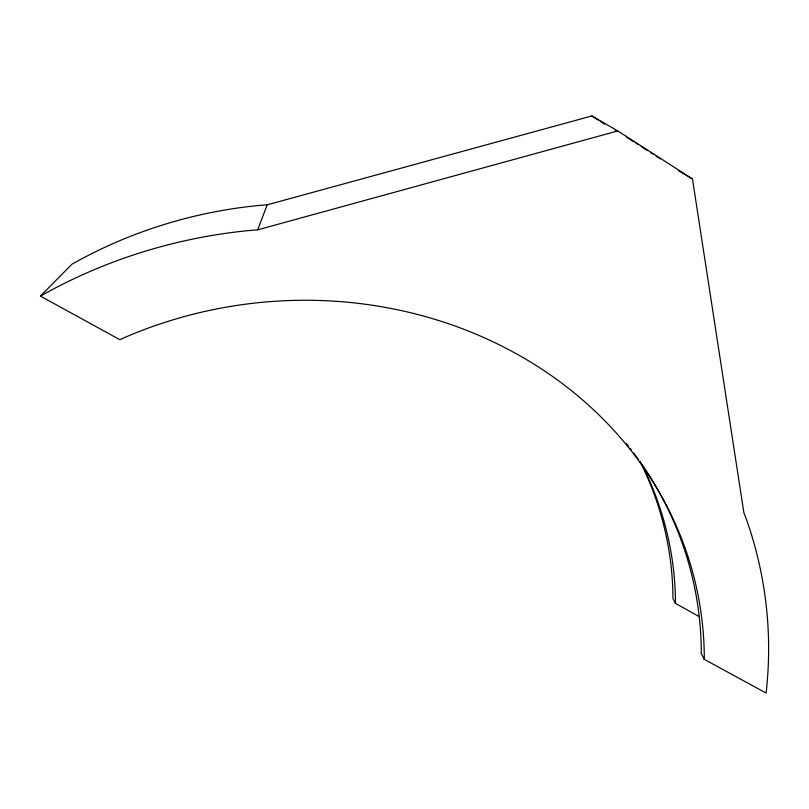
<?xml version="1.0" encoding="UTF-8"?>
<svg xmlns="http://www.w3.org/2000/svg" width="809" height="809" viewBox="0 0 809 809"><rect width="100%" height="100%" fill="white"/><g stroke="black" fill="none" stroke-linecap="round" stroke-linejoin="round"><path stroke-width="1.21" d="M699.289 616.63L675.454 603.393L675.475 600.288A375.669 340.822 -6.6 0 0 642.103 464.831M704.245 659.335L704.285 655.988A410.942 368.378 -7.3 0 0 123.615 337.96L119.874 339.689L40.45 296.124L71.849 264.27A435.98 396.208 -6.4 0 1 258.223 205.537L267.213 204.829L591.854 115.95L617.783 130.927L692.474 178.961L743.845 512.582L746.737 520.258A480.981 431.5 -7.1 0 1 766.093 693.05L704.245 659.335L701.241 653.48L701.282 650.163A407.24 365.516 -7.3 0 0 640.131 461.878M40.45 296.124A480.981 431.5 -7.1 0 1 247.665 230.666L257.656 229.857L267.213 204.829M257.656 229.857L617.783 130.927M678.407 170.638L692.474 178.961M615.477 130.33L616.357 130.856M626.924 137.439L628.765 138.612M629.756 139.239L633.791 141.797M635.884 143.132L637.998 144.487M641.213 146.54L647.524 150.595M591.854 115.95L598.205 120.035M600.329 121.39L604.566 124.121M650.517 152.517L653.328 154.337M655.917 156.026L660.275 158.867M615.204 130.279L615.902 130.765M675.454 603.393L672.916 598.468L672.936 595.384A372.575 338.374 -6.6 0 0 640.293 461.949M626.227 443.383A407.24 365.516 -7.3 0 1 628.512 446.255M630.019 448.176A407.24 365.516 -7.3 0 1 631.516 450.117M633.72 453.03A407.24 365.516 -7.3 0 1 638.736 459.896"/></g></svg>
